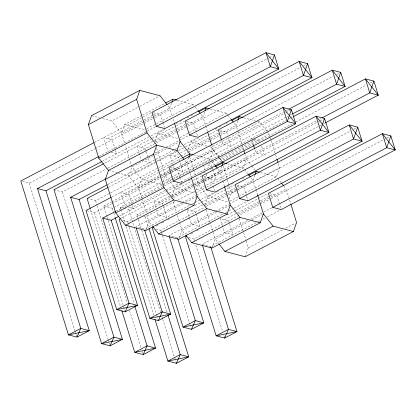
<?xml version="1.0" encoding="UTF-8"?>
<svg xmlns="http://www.w3.org/2000/svg" width="416" height="416" viewBox="0 0 416 416"><rect width="100%" height="100%" fill="white"/><g stroke="black" fill="none" stroke-linecap="round" stroke-linejoin="round"><path stroke-width="0.31" stroke-dasharray="2.08 1.56" d="M141.908 115.367L124.675 124.384L121.529 133.333L124.602 143.26M154.887 141.476L157.825 133.12L165.87 128.908M171.46 103.314L169.785 108.087L172.474 116.766M145.917 229.97L148.855 221.614L146.936 215.41M162.947 181.527L165.043 175.557L156.598 148.273M171.85 196.264L174.788 187.907L182.255 183.997M188.245 149.609L190.975 141.851L198.442 137.946M188.63 157.503L186.742 162.874L189.816 172.796M204.615 112.044L202.935 116.823L207.542 131.706M179.275 238.103L182.005 230.344L177.398 215.462M196.097 190.263L198.193 184.293L196.082 177.471M204.786 205.587L207.932 196.638L215.977 192.431M221.78 166.239L219.892 171.61L222.581 180.289M237.76 120.775L236.08 125.549L237.619 130.515M212.009 248.03L215.155 239.08L210.163 222.955M229.242 198.994L231.343 193.024L226.928 178.76M254.93 174.97L253.042 180.341L255.731 189.02M245.154 256.766L248.3 247.811L246.189 240.989M278.257 163.431L279.599 167.773L276.453 176.727L239.684 195.962M102.58 118.565L111.79 120.988L139.365 106.564M139.937 106.262L160.046 95.737M142.485 115.066L164.887 103.345M94.515 142.407L151.98 112.336M107.968 138.705L143.588 120.068M144.16 119.766L152.776 115.258M153.353 114.956L156.224 113.454M143.931 121.612L121.529 133.333L111.79 120.988M144.508 121.311L169.785 108.087L167.445 105.123M22.62 181.459L29.281 183.217L94.931 148.86M95.508 148.564L154.144 117.879M154.721 117.577L268.7 57.938M269.272 57.637L272.73 55.832M146.661 128.82L155.854 124.01M156.426 123.713L193.19 104.473L194.75 106.449M98.888 156.411L146.557 131.466M147.129 131.165L156.322 126.355M102.206 161.346L150.441 136.105M151.018 135.808L164.804 128.591M176.207 123.5L177.934 122.595M180.232 121.394L181.953 120.494M187.122 117.785L188.848 116.886M191.147 115.684L192.868 114.78M104.624 163.197L151.809 138.507M152.386 138.206L175.937 125.882M176.514 125.58L184.558 121.373M141.118 147.436L153.754 140.826M154.331 140.525L189.374 122.19M155.251 141.773L186.846 125.237M187.424 124.935L202.935 116.823L200.595 113.859M53.95 189.712L62.431 191.948L107.349 168.444M107.926 168.142L155.698 143.146M156.27 142.844L177.528 131.721M178.1 131.42L187.294 126.61M187.871 126.313L300.118 67.574M303.571 65.77L306.452 64.262M179.811 137.556L226.346 113.204L227.12 114.192M155.002 153.124L164.195 148.314M166.494 147.113L188.895 135.392M166.364 148.793L131.898 166.826L128.747 175.776L138.486 188.12L141.56 198.047M169.234 147.29L180.149 141.575M107.812 184.491L155.444 159.567M156.016 159.266L174.398 149.651M174.975 149.349L176.696 148.444M179.572 146.942L181.87 145.74M184.163 144.539L196.804 137.925M215.103 129.225L216.824 128.326M219.123 127.119L220.844 126.22M226.018 123.516L227.739 122.611M175.282 151.429L128.747 175.776L117.697 172.864M108.404 187.299L155.054 162.89M155.631 162.588L178.069 150.847M178.641 150.545L184.964 147.238M185.536 146.936L209.092 134.612M209.664 134.311L218.28 129.802M174.268 156.172L178.287 154.066M180.586 152.864L186.904 149.557M187.481 149.256L219.648 132.423M220.225 132.122L222.524 130.92M188.978 150.202L210.231 139.079M210.808 138.778L219.996 133.968M220.574 133.666L236.08 125.549L233.745 122.59M87.1 198.448L95.581 200.684L180.232 156.385M180.804 156.088L187.699 152.48M188.276 152.178L209.529 141.055M210.106 140.754L219.294 135.949M219.872 135.647L333.268 76.31M336.721 74.5L339.602 72.992M181.849 158.132L141.632 179.171L138.486 188.12L160.893 176.4M111.592 197.132L159.749 171.933M160.326 171.636L168.943 167.123M209.394 146.702L211.234 147.191L259.49 121.94L266.895 131.326M124.93 193.492L173.186 168.241M107.042 216.528L103.787 206.003L111.249 202.103M111.821 201.802L159.448 176.878M160.02 176.582L283.644 111.894M286.525 110.386L287.674 109.782M161.465 176.098L170.659 171.288M171.231 170.986L186.742 162.874L184.798 160.404M170.789 172.552L165.043 175.557L174.788 187.907L195.047 193.242L205.962 187.533M171.366 172.25L213.299 150.306L219.144 157.716M86.622 210.678L94.5 212.753L111.55 203.83M112.117 203.533L161.34 177.778M161.912 177.476L171.106 172.666M171.678 172.364L285.08 113.027M285.657 112.726L291.413 109.715M103.787 206.003L112.268 208.239L113.417 207.636M113.989 207.34L161.616 182.416M162.193 182.12L170.799 177.611M171.371 177.315L288.096 116.236M290.399 115.029L291.554 114.426M163.618 183.607L172.812 178.797M173.384 178.5L210.153 159.26L213.299 150.306L211.765 145.345M120.822 209.04L120.245 207.178L162.287 185.182M162.864 184.881L172.073 180.06M172.65 179.759L285.969 120.463M288.85 118.955L289.999 118.352M290.576 118.05L292.88 116.849M115.866 211.188L172.708 181.444M255.668 139.656L207.412 164.902L211.656 166.02M219.809 158.054L220.979 159.536L269.23 134.285L270.192 137.389M123.88 208.135L128.731 209.414L178.256 183.498M181.137 181.995L292.152 123.9M295.604 122.096L366.418 85.041M370.448 82.935L373.901 81.125M119.772 215.816L165.677 191.797M166.254 191.495L180.617 183.981M188.573 180.69L190.294 179.79M199.488 174.98L201.209 174.08M203.507 172.874L205.234 171.974M210.402 169.27L212.129 168.366M121.436 218.062L168.771 193.294M169.343 192.993L191.173 181.568M193.471 180.367L202.088 175.859M158.075 202.228L170.716 195.614M171.288 195.312L203.46 178.48M204.032 178.178L206.331 176.977M138.278 219.071L136.937 214.739L202.348 180.508M204.646 179.306L316.794 120.624M319.67 119.116L320.824 118.513M172.214 196.56L194.043 185.136M194.615 184.834L203.809 180.024M204.381 179.722L219.892 171.61L217.558 168.646M203.939 181.288L198.193 184.293L207.932 196.638L228.197 201.978M204.516 180.986L246.449 159.042L251.514 165.464M122.798 220.21L127.644 221.484L172.656 197.933M173.233 197.631L194.485 186.508M195.062 186.207L204.251 181.397M204.828 181.1L317.075 122.361M317.652 122.06L319.379 121.16M319.956 120.858L323.409 119.049M143.598 216.492L145.418 216.97L175.256 201.36M177.549 200.158L321.246 124.966M324.126 123.464L325.276 122.86M206.539 187.231L243.303 167.991L246.449 159.042L245.107 154.7M181.73 202.805L135.85 226.808L144.336 229.044L189.634 205.338M182.302 202.504L196.087 195.286M196.664 194.99L205.858 190.18M183.326 203.58L148.855 221.614L152.36 226.06M185.619 202.379L197.111 196.362M192.509 203.835L194.23 202.935M194.808 202.634L213.762 192.712M216.549 192.13L218.275 191.23M227.464 186.42L229.19 185.515M231.488 184.314L233.21 183.414M242.403 178.604L244.124 177.7M156.291 225.904L158.564 224.713M161.975 222.929L163.68 222.035M168.23 219.658L169.364 219.06M189.062 216.549L186.987 209.841L188.708 208.941M195.026 205.634L200.772 202.628M201.349 202.327L234.666 184.891M191.225 210.959L203.866 204.344M204.438 204.043L226.845 192.322M227.417 192.02L236.61 187.21M237.182 186.909L239.481 185.708M205.364 205.291L227.193 193.866M227.765 193.565L236.959 188.755M237.531 188.453L253.042 180.341L250.702 177.377M231.343 193.024L235.94 190.616M236.512 190.32L279.599 167.773M155.948 228.94L160.794 230.22L204.084 207.568M206.383 206.367L227.64 195.244M228.212 194.943L350.23 131.097M353.683 129.288L357.136 127.483M229.918 201.074L239.112 196.264M214.88 211.536L169 235.539L177.486 237.775L223.361 213.772M215.452 211.234L228.665 204.324M229.242 204.022L238.43 199.212M216.471 212.311L182.005 230.344L185.12 234.296M218.769 211.104L230.261 205.093M225.659 212.571L226.808 211.968M229.107 210.766L233.704 208.359M234.276 208.057L248.061 200.845L246.553 195.967M191.147 233.745L192.852 232.851M196.83 230.771L198.536 229.876M208.198 224.822L209.331 224.224M227.027 214.968L235.071 210.761M235.643 210.46L267.816 193.627M224.375 219.69L237.011 213.08M237.588 212.779L259.99 201.053M260.567 200.756L269.183 196.243M269.755 195.946L272.631 194.444M238.514 214.027L260.343 202.602M260.915 202.301L270.109 197.491M270.681 197.189L286.192 189.077L290.607 203.336M188.49 237.515L193.944 238.95L270.551 198.864M271.128 198.567L386.256 138.325M386.828 138.024L390.858 135.912M247.452 220.568L202.15 244.275L210.631 246.511L257.66 221.905M250.323 219.066L262.964 212.451M263.536 212.155L272.152 207.646M249.621 221.047L215.155 239.08L218.66 243.526M251.919 219.84L263.411 213.829M258.232 221.603L259.953 220.698M262.829 219.196L265.127 217.994M267.426 216.793L281.211 209.576M248.3 247.811L282.771 229.778M285.641 228.275L295.407 223.163M177.226 100.266L193.19 104.473M210.382 109.002L226.346 113.204M243.526 117.733L255.195 120.806M257.65 121.451L259.49 121.94M153.192 112.658L160.467 114.572L162.729 121.888M186.342 121.389L193.612 123.308L197.574 136.105M219.492 130.125L226.762 132.038L227.708 135.086M251.43 138.538L252.642 138.856M253.245 139.017L259.912 140.769M91.525 115.653L99.507 117.754M124.675 124.384L144.94 129.724L145.714 130.712M157.825 133.12L178.09 138.455M190.975 141.851L206.939 146.058M193.575 154.892L210.153 159.26L211.713 161.236M227.339 163.79L243.303 167.991L244.083 168.979M260.489 172.52L276.453 176.727L277.228 177.715M170.154 167.445L177.424 169.359L179.691 176.675M203.908 176.337L210.574 178.095L212.836 185.406M237.058 185.068L243.724 186.826L246.366 195.359M269.599 193.643L276.869 195.556L280.831 208.359M111.098 152.407L116.548 153.842L115.419 150.186M141.216 160.342L149.698 162.573L148.19 157.7M108.488 170.44L117.083 172.702M161.897 184.512L141.632 179.171L131.898 166.826L125.367 145.74M186.987 209.841L195.468 212.077L199.81 226.096L191.324 223.86L189.249 217.157M128.664 207.35L133.51 208.629L132.376 204.974M120.245 207.178L123.276 207.979M136.937 214.739L141.175 215.852M267.285 131.82L269.23 134.285M227.51 114.686L231.02 119.132M277.618 178.209L281.128 182.655M283.852 186.113L286.192 189.077M251.904 165.958L255.018 169.905M195.14 106.943L197.87 110.401M244.473 169.473L247.588 173.425M211.234 147.191L219.419 157.56M219.534 158.21L222.264 161.668M212.103 161.73L214.828 165.188M270.384 138.008L270.962 139.87M271.154 140.488L275.376 154.133M275.569 154.752L276.718 158.47M261.612 146.255L264.254 154.788L255.767 152.558L254.826 149.51M251.805 139.755L253.318 144.633M237.812 131.134L241.842 144.16M242.034 144.778L243.568 149.739M255.923 189.644L257.65 195.224M228.462 137.524L231.104 146.058L222.622 143.822L221.489 140.166M220.979 159.536L221.551 161.398M222.898 165.74L226.736 178.142M239.278 218.665L245.996 240.37M222.773 180.908L224.307 185.869M212.035 167.242L212.602 169.068M212.789 169.681L215.998 180.04L207.511 177.804L205.816 172.323M229.372 223.246L228.618 220.808L220.132 218.577L224.474 232.596L232.955 234.827L229.559 223.855M213.023 186.014L214.536 190.892M203.549 165.006L205.062 169.884M189.748 157.004L193.586 169.406M193.778 170.03L195.317 174.99M206.128 209.929L209.971 222.336M173.238 119.246L174.392 122.97M190.008 173.415L191.157 177.138M162.916 122.496L164.429 127.374M179.878 177.284L181.574 182.77M173.233 165.417L170.024 155.054L178.511 157.29L182.848 171.309L174.366 169.073L173.42 166.026M193.944 238.95L194.709 241.431M195.863 245.144L222.513 331.245M223.855 335.582L224.432 337.438M173.176 201.817L176.628 212.982M146.115 150.992L145.356 148.554L136.874 146.323L141.024 159.728M146.302 151.601L147.997 157.087M162.692 204.563L162.318 203.341L153.837 201.11L155.912 207.813M162.885 205.171L166.655 217.36L158.174 215.129L156.666 210.252M160.794 230.22L161.564 232.695M161.756 233.314L162.328 235.175M162.521 235.794L189.748 323.752M189.94 324.371L190.518 326.227M141.752 198.666L146.167 212.93M145.418 216.97L148.673 227.495M138.466 219.69L141.534 229.59M141.726 230.209L167.206 312.525M115.227 149.573L112.211 139.823L103.73 137.587L108.066 151.606M132.189 204.365L129.168 194.61L120.687 192.374L125.029 206.393M128.731 209.414L160.425 311.802M161.959 316.768L162.536 318.63M162.729 319.249L174.637 357.724M174.829 358.342L176.368 363.308M127.644 221.484L128.414 223.964M128.606 224.583L129.178 226.439M129.371 227.058L156.598 315.016M156.79 315.635L158.324 320.59M121.014 209.664L125.242 223.314M126.199 226.418L153.67 315.151M112.268 208.239L113.61 212.571M113.802 213.19L114.951 216.902M107.234 217.147L108.004 219.622M108.191 220.241L134.056 303.794M95.581 200.684L96.928 205.026M97.12 205.644L127.275 303.072M129.579 310.518L141.107 347.75M142.262 351.473L142.834 353.335M94.5 212.753L123.453 306.285M123.64 306.904L125.174 311.86M90.558 209.617L120.713 307.039M62.431 191.948L107.957 339.014M108.15 339.638L109.684 344.599M29.281 183.217L75.192 331.526M75.384 332.145L75.962 334.006M76.154 334.625L76.731 336.487"/><path stroke-width="0.62" d="M191.35 177.757L197.111 196.362L193.965 205.317L145.709 230.563L125.445 225.228L115.705 212.878L105.342 179.395L108.488 170.44L98.748 158.09L88.379 124.602L91.525 115.653L139.781 90.402L160.046 95.737L167.055 104.629M184.018 159.416L177.003 150.53L156.744 145.189L146.999 132.839L136.635 99.356L139.781 90.402M193.965 205.317L173.701 199.976L163.961 187.626L153.598 154.144L156.744 145.189L108.488 170.44M171.881 102.118L172.931 99.133L176.613 100.105M177.003 150.53L180.149 141.575L174.585 123.588M188.843 156.905L189.888 153.92L180.149 141.575M205.031 110.854L206.081 107.869L209.149 108.675M221.993 165.641L223.044 162.656L222.264 161.668M237.973 120.182L239.231 116.6L242.913 117.572M274.456 54.928L270.312 66.711L156.322 126.355L151.98 112.336L265.97 52.692L274.456 54.928L278.793 68.947L164.804 128.591L156.322 126.355M152.75 226.554L158.595 233.958L178.854 239.299L227.11 214.048L230.261 205.093L224.5 186.493M255.138 174.372L256.188 171.387L259.256 172.198M291.413 109.715L287.269 121.498L173.28 181.142L168.943 167.123L282.932 107.479L291.413 109.715L295.755 123.734L181.766 183.378L173.28 181.142M307.601 63.658L303.462 75.442L189.472 135.091L185.13 121.072L299.12 61.422L307.601 63.658L311.943 77.678L197.954 137.322L189.472 135.091M185.9 235.284L191.745 242.694L212.009 248.03L260.265 222.784L263.411 213.829L257.65 195.224M324.563 118.446L320.419 130.229L206.43 189.878L202.088 175.859L316.077 116.21L324.563 118.446L328.9 132.465L214.911 192.114L206.43 189.878M221.489 140.166L218.28 129.802L332.27 70.158L340.751 72.394L336.612 84.178L288.829 109.179M219.05 244.02L224.895 251.425L245.154 256.766L293.41 231.514L296.556 222.56L290.8 203.96M293.457 116.548L365.42 78.889L373.901 81.125L369.756 92.908L321.974 117.915M357.713 127.182L353.569 138.965L239.58 198.609L235.243 184.59L349.232 124.946L357.713 127.182L362.05 141.201L248.061 200.845L239.58 198.609M390.858 135.912L386.719 147.696L272.73 207.345L268.388 193.326L382.377 133.676L390.858 135.912L395.2 149.932L281.211 209.576L272.73 207.345M93.938 142.709L20.8 180.981L68.437 334.875L76.918 337.111L80.787 328.411L37.487 188.536L98.311 156.712M103.475 163.8L53.95 189.712L101.587 343.606L110.068 345.842L113.937 337.147L70.637 197.272L105.638 178.953M111.025 197.434L86.013 210.517L116.693 309.624L125.174 311.86L129.043 303.165L102.705 218.078L115.294 211.484M121.867 310.762L134.737 352.342L143.218 354.578L147.087 345.878L134.826 306.27M120.302 218.655L119.163 219.253L149.843 318.36L158.324 320.59L162.188 311.896L136.235 228.041M155.012 319.498L167.882 361.072L176.368 363.308L180.232 354.614L167.97 315M153.452 227.391L152.313 227.984L182.993 327.09L191.474 329.326L195.343 320.627L169.385 236.777M186.597 236.122L185.463 236.714L216.138 335.821L224.624 338.057L228.488 329.363L202.53 245.508M88.379 124.602L136.635 99.356M165.464 103.043L172.931 99.133M98.748 158.09L146.999 132.839M37.487 188.536L45.973 190.772L101.629 161.647M198.614 111.774L206.081 107.869M105.342 179.395L153.598 154.144M70.637 197.272L79.118 199.503L107.234 184.792M231.759 120.51L239.231 116.6M107.832 187.6L87.1 198.448L90.173 208.374M182.421 157.83L189.888 153.92L192.962 154.731M292.703 113.823L345.093 86.414L340.751 72.394M115.705 212.878L163.961 187.626M102.705 218.078L111.186 220.308L118.628 216.419M215.571 166.561L223.044 162.656L226.725 163.628M125.445 225.228L173.701 199.976M325.276 122.86L378.243 95.144L373.901 81.125M248.721 175.297L256.188 171.387M158.595 233.958L206.851 208.707L227.11 214.048M191.745 242.694L240.001 217.443L260.265 222.784M224.895 251.425L273.151 226.174L293.41 231.514M76.918 337.111L89.268 330.647L45.973 190.772M125.174 311.86L137.524 305.396L111.186 220.308M110.068 345.842L122.418 339.383L79.118 199.503M158.324 320.59L170.674 314.132L144.716 230.277M143.218 354.578L155.568 348.114L115.144 217.521M191.474 329.326L203.824 322.863L177.674 238.394M176.368 363.308L188.718 356.845L149.058 228.732M224.624 338.057L236.969 331.599L210.824 247.125M231.405 119.626L233.355 122.096M281.518 183.149L283.462 185.619M198.26 110.895L200.205 113.365M247.978 173.919L250.318 176.883M263.411 213.829L273.151 226.174M215.218 165.682L217.168 168.152M230.261 205.093L240.001 217.443M197.111 196.362L206.851 208.707M276.91 159.094L277.872 162.193M253.505 145.241L254.639 148.897M243.953 150.982L244.722 153.462M207.735 132.324L211.572 144.726M80.787 328.411L68.437 334.875L89.268 330.647L80.787 328.411M129.043 303.165L116.693 309.624L137.524 305.396L129.043 303.165M113.937 337.147L101.587 343.606L122.418 339.383L113.937 337.147M162.188 311.896L149.843 318.36L170.674 314.132L162.188 311.896M147.087 345.878L134.737 352.342L155.568 348.114L147.087 345.878M195.343 320.627L182.993 327.09L203.824 322.863L195.343 320.627M180.232 354.614L167.882 361.072L188.718 356.845L180.232 354.614M228.488 329.363L216.138 335.821L236.969 331.599L228.488 329.363M278.793 68.947L270.312 66.711L265.97 52.692L278.793 68.947M311.943 77.678L303.462 75.442L299.12 61.422L311.943 77.678M345.093 86.414L336.612 84.178L332.27 70.158L345.093 86.414M378.243 95.144L369.756 92.908L365.42 78.889L378.243 95.144M295.755 123.734L287.269 121.498L282.932 107.479L295.755 123.734M328.9 132.465L320.419 130.229L316.077 116.21L328.9 132.465M362.05 141.201L353.569 138.965L349.232 124.946L362.05 141.201M395.2 149.932L386.719 147.696L382.377 133.676L395.2 149.932"/></g></svg>
